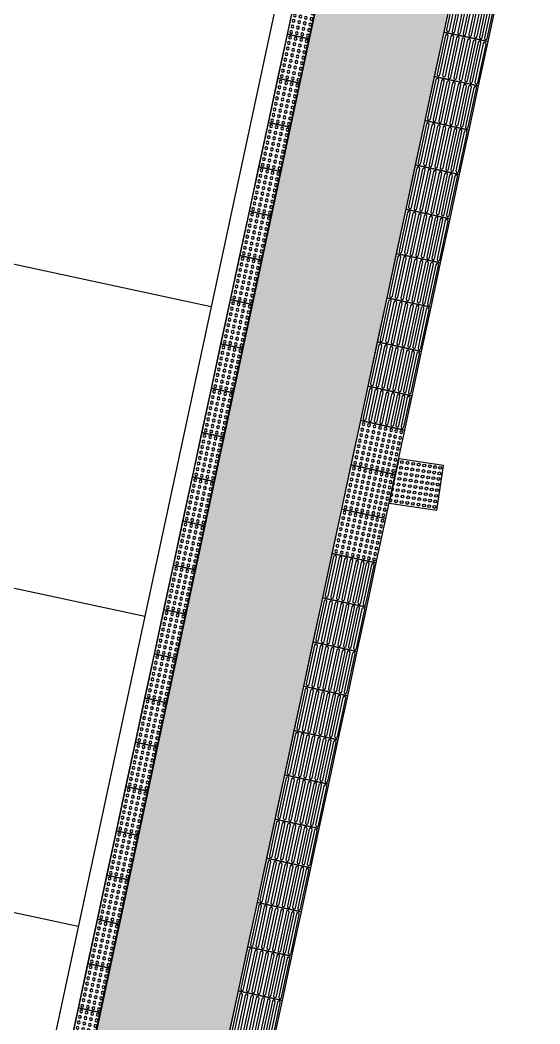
# Model space of a CAD drawing. Header units: millimetres. Extents: x 338 to 506, y 179 to 335.
# Drawn here: x 362.38 to 366.97, y 284.45 to 293.32 of the extents above; entities that cross this region are included whole.
import ezdxf

# ---------------------------------------------------------------- set-up
doc = ezdxf.new("R2010")
doc.units = ezdxf.units.MM
for name, color, linetype in [('ANDEN', 251, 'Continuous'), ('MOBILIARIO_URBANO', 51, 'Continuous'), ('MUROS', 32, 'Continuous')]:
    doc.layers.add(name, color=color, linetype=linetype)

# ---------------------------------------------------------------- blocks, each defined once
blk = doc.blocks.new('*U29')
at = {"layer": 'MOBILIARIO_URBANO'}
blk.add_lwpolyline([(1192.979, 208.8296), (1193.379, 208.8296), (1193.379, 208.6296), (1192.979, 208.6296), (1192.979, 208.8296)], dxfattribs=at)
for centre in [(1193.0035, 208.7971), (1193.0535, 208.7971), (1193.1035, 208.7971), (1193.1535, 208.7971), (1193.2035, 208.7971), (1193.2535, 208.7971), (1193.3035, 208.7971), (1193.3535, 208.7971), (1193.0035, 208.7471), (1193.0035, 208.6971), (1193.0535, 208.7471), (1193.0535, 208.6971), (1193.1035, 208.7471), (1193.1035, 208.6971), (1193.1535, 208.7471), (1193.1535, 208.6971), (1193.2035, 208.7471), (1193.2035, 208.6971), (1193.2535, 208.7471), (1193.2535, 208.6971), (1193.3035, 208.7471), (1193.3035, 208.6971), (1193.3535, 208.7471), (1193.3535, 208.6971), (1193.0035, 208.6471), (1193.0535, 208.6471), (1193.1035, 208.6471), (1193.1535, 208.6471), (1193.2035, 208.6471), (1193.2535, 208.6471), (1193.3035, 208.6471), (1193.3535, 208.6471)]:
    blk.add_circle(centre, 0.0125, dxfattribs=at)
blk = doc.blocks.new('*U877')
at = {"layer": 'MOBILIARIO_URBANO', "color": 241}
blk.add_lwpolyline([(1146.7184, 221.4799), (1147.1184, 221.4799), (1147.1184, 221.0799), (1146.7184, 221.0799), (1146.7184, 221.4799)], dxfattribs=at)
for points in [[(1146.7432, 221.4099), (1147.0932, 221.4099, -1), (1147.0932, 221.3849), (1146.7432, 221.3849, -1)], [(1146.7433, 221.4599), (1147.0933, 221.4599, -1), (1147.0933, 221.4349), (1146.7433, 221.4349, -1)], [(1146.7432, 221.3599), (1147.0932, 221.3599, -1), (1147.0932, 221.3349), (1146.7432, 221.3349, -1)], [(1146.7432, 221.3099), (1147.0932, 221.3099, -1), (1147.0932, 221.2849), (1146.7432, 221.2849, -1)], [(1146.7431, 221.2599), (1147.0931, 221.2599, -1), (1147.0931, 221.2349), (1146.7431, 221.2349, -1)], [(1146.7429, 221.2099), (1147.0929, 221.2099, -1), (1147.0929, 221.1849), (1146.7429, 221.1849, -1)], [(1146.743, 221.1644), (1147.093, 221.1644, -1), (1147.093, 221.1394), (1146.743, 221.1394, -1)], [(1146.7429, 221.1179), (1147.0929, 221.1179, -1), (1147.0929, 221.0929), (1146.7429, 221.0929, -1)]]:
    blk.add_lwpolyline(points, format="xyb", close=True, dxfattribs=at)
blk = doc.blocks.new('*U35')
at = {"layer": 'MOBILIARIO_URBANO', "color": 241}
blk.add_lwpolyline([(1146.8077, 221.4799), (1147.1184, 221.4799), (1147.1184, 221.0799), (1146.8077, 221.0799), (1146.8077, 221.4799)], dxfattribs=at)
for points in [[(1146.8325, 221.4099), (1147.0932, 221.4099, -1), (1147.0932, 221.3849), (1146.8325, 221.3849, -1)], [(1146.8326, 221.4599), (1147.0933, 221.4599, -1), (1147.0933, 221.4349), (1146.8326, 221.4349, -1)], [(1146.8324, 221.3599), (1147.0932, 221.3599, -1), (1147.0932, 221.3349), (1146.8324, 221.3349, -1)], [(1146.8324, 221.3099), (1147.0932, 221.3099, -1), (1147.0932, 221.2849), (1146.8324, 221.2849, -1)], [(1146.8324, 221.2599), (1147.0931, 221.2599, -1), (1147.0931, 221.2349), (1146.8324, 221.2349, -1)], [(1146.8322, 221.2099), (1147.0929, 221.2099, -1), (1147.0929, 221.1849), (1146.8322, 221.1849, -1)], [(1146.8322, 221.1644), (1147.093, 221.1644, -1), (1147.093, 221.1394), (1146.8322, 221.1394, -1)], [(1146.8322, 221.1179), (1147.0929, 221.1179, -1), (1147.0929, 221.0929), (1146.8322, 221.0929, -1)]]:
    blk.add_lwpolyline(points, format="xyb", close=True, dxfattribs=at)
blk = doc.blocks.new('*U882')
at = {"layer": 'MOBILIARIO_URBANO', "color": 241}
blk.add_lwpolyline([(1146.7642, 221.4799), (1147.1184, 221.4799), (1147.1184, 221.0799), (1146.7642, 221.0799), (1146.7642, 221.4799)], dxfattribs=at)
for points in [[(1146.789, 221.4099), (1147.0932, 221.4099, -1), (1147.0932, 221.3849), (1146.789, 221.3849, -1)], [(1146.7891, 221.4599), (1147.0933, 221.4599, -1), (1147.0933, 221.4349), (1146.7891, 221.4349, -1)], [(1146.7889, 221.3099), (1147.0932, 221.3099, -1), (1147.0932, 221.2849), (1146.7889, 221.2849, -1)], [(1146.789, 221.3599), (1147.0932, 221.3599, -1), (1147.0932, 221.3349), (1146.789, 221.3349, -1)], [(1146.7889, 221.2599), (1147.0931, 221.2599, -1), (1147.0931, 221.2349), (1146.7889, 221.2349, -1)], [(1146.7887, 221.2099), (1147.0929, 221.2099, -1), (1147.0929, 221.1849), (1146.7887, 221.1849, -1)], [(1146.7887, 221.1644), (1147.093, 221.1644, -1), (1147.093, 221.1394), (1146.7887, 221.1394, -1)], [(1146.7887, 221.1179), (1147.0929, 221.1179, -1), (1147.0929, 221.0929), (1146.7887, 221.0929, -1)]]:
    blk.add_lwpolyline(points, format="xyb", close=True, dxfattribs=at)
blk = doc.blocks.new('*U875')
at = {"layer": 'MOBILIARIO_URBANO'}
blk.add_lwpolyline([(1089.252, 239.3402), (1089.652, 239.3402), (1089.652, 238.9402), (1089.252, 238.9402), (1089.252, 239.3402)], dxfattribs=at)
for centre in [(1089.2765, 239.3077), (1089.3265, 239.3077), (1089.3765, 239.3077), (1089.4265, 239.3077), (1089.4765, 239.3077), (1089.5265, 239.3077), (1089.5765, 239.3077), (1089.6265, 239.3077), (1089.2765, 239.2577), (1089.3265, 239.2577), (1089.3765, 239.2577), (1089.4265, 239.2577), (1089.4765, 239.2577), (1089.5265, 239.2577), (1089.5765, 239.2577), (1089.6265, 239.2577), (1089.2765, 239.2077), (1089.2765, 239.1577), (1089.3265, 239.2077), (1089.3265, 239.1577), (1089.3765, 239.2077), (1089.3765, 239.1577), (1089.4265, 239.2077), (1089.4265, 239.1577), (1089.4765, 239.2077), (1089.4765, 239.1577), (1089.5265, 239.2077), (1089.5265, 239.1577), (1089.5765, 239.2077), (1089.5765, 239.1577), (1089.6265, 239.2077), (1089.6265, 239.1577), (1089.2765, 239.1077), (1089.2765, 239.0577), (1089.3265, 239.1077), (1089.3265, 239.0577), (1089.3765, 239.1077), (1089.3765, 239.0577), (1089.4265, 239.1077), (1089.4265, 239.0577), (1089.4765, 239.1077), (1089.4765, 239.0577), (1089.5265, 239.1077), (1089.5265, 239.0577), (1089.5765, 239.1077), (1089.5765, 239.0577), (1089.6265, 239.1077), (1089.6265, 239.0577), (1089.2765, 239.0117), (1089.2765, 238.9657), (1089.3265, 239.0117), (1089.3265, 238.9657), (1089.3765, 239.0117), (1089.3765, 238.9657), (1089.4265, 239.0117), (1089.4265, 238.9657), (1089.4765, 239.0117), (1089.4765, 238.9657), (1089.5265, 239.0117), (1089.5265, 238.9657), (1089.5765, 239.0117), (1089.5765, 238.9657), (1089.6265, 239.0117), (1089.6265, 238.9657)]:
    blk.add_circle(centre, 0.0125, dxfattribs=at)
blk = doc.blocks.new('*U891')
at = {"layer": 'ANDEN', "linetype": 'Continuous'}
for p, q in [((109.6561, 135.5458), (63.1054, 138.5015)), ((81.2538, 138.5015), (127.8045, 135.5458))]:
    blk.add_line(p, q, dxfattribs=at)
at = {"layer": 'ANDEN', "linetype": 'Continuous', "extrusion": (0, 0, -1)}
for points in [[(-63.1054, 138.5015), (-127.8045, 135.5458), (-109.6561, 135.5458)], [(-63.1054, 138.5015), (-81.2538, 138.5015), (-127.8045, 135.5458)]]:
    blk.add_solid(points, dxfattribs=at)
blk = doc.blocks.new('A$C7152A42C')
at = {"layer": 'ANDEN'}
for p, q in [((98.31723, 142.77883), (98.0004, 137.78888)), ((101.1116, 142.6014), (100.79477, 137.61145)), ((103.90597, 142.42398), (103.58914, 137.43403)), ((136.12363, 135.36828), (66.2643, 139.80393)), ((136.12363, 135.36828), (67.26229, 139.74057))]:
    blk.add_line(p, q, dxfattribs=at)
for points in [[(127.97052, 135.73565), (67.10309, 139.60037), (67.50231, 145.88791)], [(128.03768, 134.37867), (127.8045, 135.54579), (65.89283, 139.47681), (66.2857, 145.66435)]]:
    blk.add_lwpolyline(points, dxfattribs=at)
at = {"layer": 'MOBILIARIO_URBANO'}
blk.add_lwpolyline([(102.50082, 135.59843), (102.10082, 135.6247), (102.10082, 135.19843), (102.50082, 135.19843), (102.50082, 135.59843)], dxfattribs=at)
for centre in [(102.12632, 135.56593), (102.17632, 135.56593), (102.22632, 135.56593), (102.27632, 135.56593), (102.32632, 135.56593), (102.37632, 135.56593), (102.42632, 135.56593), (102.47632, 135.56593), (102.12632, 135.51593), (102.12632, 135.46593), (102.17632, 135.51593), (102.17632, 135.46593), (102.22632, 135.51593), (102.22632, 135.46593), (102.27632, 135.51593), (102.27632, 135.46593), (102.32632, 135.51593), (102.32632, 135.46593), (102.37632, 135.51593), (102.37632, 135.46593), (102.42632, 135.51593), (102.42632, 135.46593), (102.47632, 135.51593), (102.47632, 135.46593), (102.12632, 135.41593), (102.12632, 135.36593), (102.17632, 135.41593), (102.17632, 135.36593), (102.22632, 135.41593), (102.22632, 135.36593), (102.27632, 135.41593), (102.27632, 135.36593), (102.32632, 135.41593), (102.32632, 135.36593), (102.37632, 135.41593), (102.37632, 135.36593), (102.42632, 135.41593), (102.42632, 135.36593), (102.47632, 135.41593), (102.47632, 135.36593), (102.12632, 135.31593), (102.12632, 135.26993), (102.17632, 135.31593), (102.17632, 135.26993), (102.22632, 135.31593), (102.22632, 135.26993), (102.27632, 135.31593), (102.27632, 135.26993), (102.32632, 135.31593), (102.32632, 135.26993), (102.37632, 135.31593), (102.37632, 135.26993), (102.42632, 135.31593), (102.42632, 135.26993), (102.47632, 135.31593), (102.47632, 135.26993), (102.12632, 135.22393), (102.17632, 135.22393), (102.22632, 135.22393), (102.27632, 135.22393), (102.32632, 135.22393), (102.37632, 135.22393), (102.42632, 135.22393), (102.47632, 135.22393)]:
    blk.add_circle(centre, 0.0125, dxfattribs=at)
for centre, start, end in [((102.12632, 135.61593), 141.739967, 30.744877), ((102.17632, 135.61593), 158.5263, 13.958543), ((102.22632, 135.61593), 173.826078, 358.658766), ((102.27632, 135.61593), 188.950267, 343.534576), ((102.32632, 135.61593), 205.066391, 327.418453)]:
    blk.add_arc(centre, 0.0125, start, end, dxfattribs=at)
at = {"layer": 'ANDEN', "linetype": 'Continuous'}
blk.add_blockref('*U891', (0, 0), dxfattribs=at)
at = {"layer": 'ANDEN', "xscale": -1, "rotation": 356.3669368540417}
for name, p in [('*U29', (1274.6344, -146.32074)), ('*U29', (1275.0336, -146.34609)), ('*U29', (1275.43279, -146.37144)), ('*U29', (1275.83199, -146.39678)), ('*U29', (1276.23119, -146.42213)), ('*U29', (1276.63038, -146.44748)), ('*U29', (1277.02958, -146.47282)), ('*U29', (1277.42877, -146.49817)), ('*U29', (1277.82797, -146.52351)), ('*U29', (1278.22717, -146.54886)), ('*U29', (1278.62636, -146.57421)), ('*U29', (1279.02556, -146.59955)), ('*U29', (1279.42476, -146.6249)), ('*U29', (1279.82395, -146.65025)), ('*U29', (1280.22315, -146.67559)), ('*U29', (1280.62234, -146.70094)), ('*U29', (1281.02154, -146.72629)), ('*U29', (1281.42074, -146.75163)), ('*U29', (1281.81993, -146.77698)), ('*U29', (1282.21913, -146.80233)), ('*U29', (1282.61832, -146.82767)), ('*U29', (1283.01752, -146.85302)), ('*U29', (1283.41672, -146.87837)), ('*U29', (1283.81591, -146.90371)), ('*U877', (1228.0204, -157.38953)), ('*U877', (1228.4196, -157.41488)), ('*U877', (1228.81879, -157.44022)), ('*U877', (1229.21799, -157.46557)), ('*U882', (1229.61718, -157.49092)), ('*U877', (1229.97071, -157.51336)), ('*U877', (1230.3699, -157.53871)), ('*U877', (1230.7691, -157.56406)), ('*U877', (1231.1683, -157.5894)), ('*U877', (1231.56749, -157.61475)), ('*U877', (1231.96669, -157.6401)), ('*U35', (1233.56347, -157.74148)), ('*U877', (1233.87362, -157.76118)), ('*U877', (1234.27282, -157.78652)), ('*U877', (1234.67201, -157.81187)), ('*U877', (1235.07121, -157.83722)), ('*U877', (1235.47041, -157.86256)), ('*U877', (1235.8696, -157.88791)), ('*U877', (1236.2688, -157.91326)), ('*U877', (1236.66799, -157.9386)), ('*U877', (1237.06719, -157.96395))]:
    blk.add_blockref(name, p, dxfattribs=at)
at = {"layer": 'MOBILIARIO_URBANO', "xscale": -1, "rotation": 356.3669368540417}
for p in [(1173.88321, -171.84847), (1174.2824, -171.87381), (1174.6816, -171.89916)]:
    blk.add_blockref('*U875', p, dxfattribs=at)

msp = doc.modelspace()

# ---------------------------------------------------------------- block references
at = {"layer": 'MUROS', "color": 32, "rotation": 81.53046525965426}
msp.add_blockref('A$C7152A42C', (484.7482, 168.0844), dxfattribs=at)

doc.saveas('drawing.dxf')
